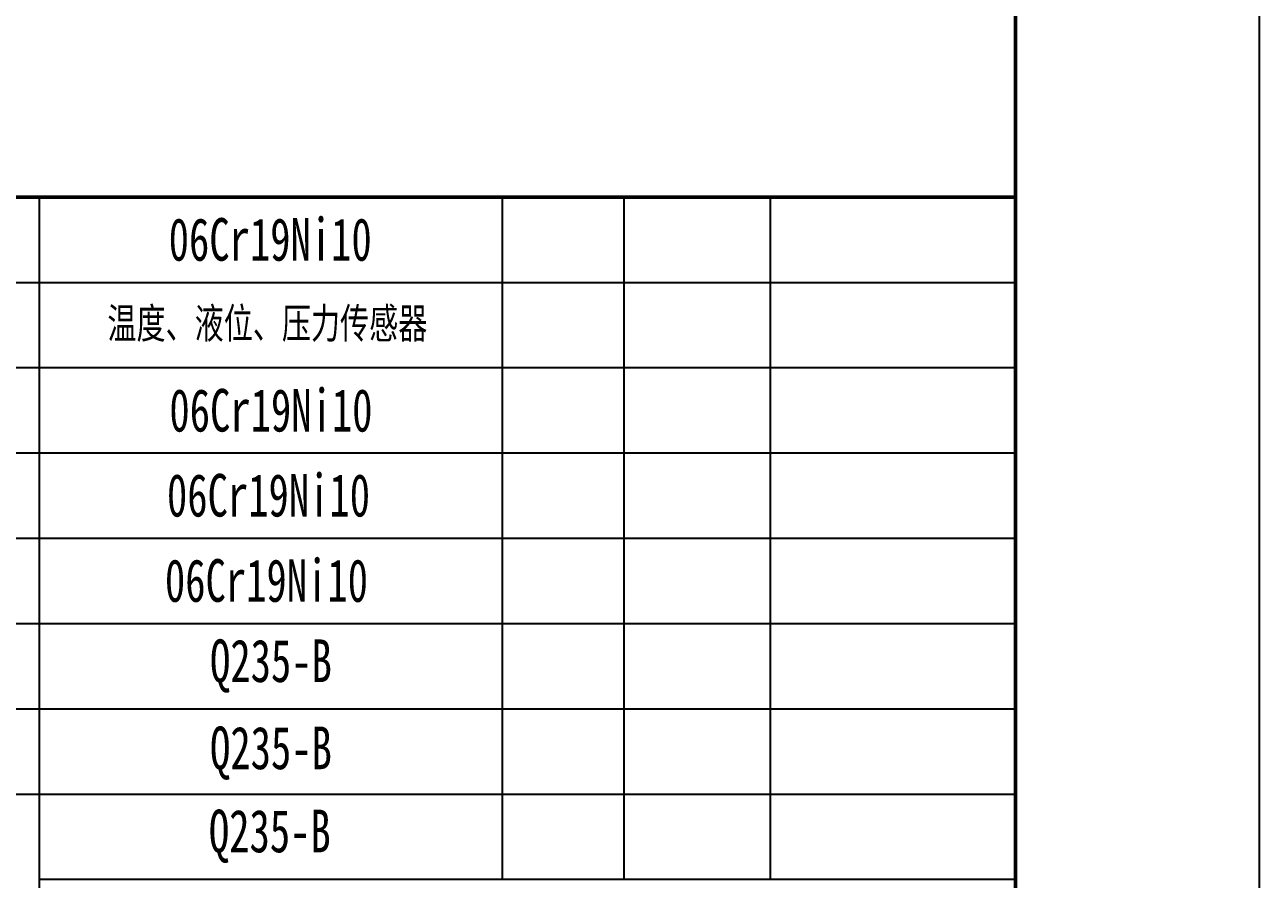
# Model space of a CAD drawing. Header units: millimetres. Extents: x 12088 to 13969, y -4291 to -3102.
# Drawn here: x 12827.4 to 12928.8, y -4151.9 to -4081.8 of the extents above; entities that cross this region are included whole.
import ezdxf

# ---------------------------------------------------------------- set-up
doc = ezdxf.new("R2010")
doc.units = ezdxf.units.MM
doc.layers.add('粗实线', color=7, linetype='Continuous', lineweight=50)
doc.layers.add('细实线', color=7, linetype='Continuous')
doc.styles.add('仿宋', font='simfang.ttf', dxfattribs={"width": 0.7, "height": 3.5})

msp = doc.modelspace()

# ---------------------------------------------------------------- linework, layer by layer
at = {"layer": '粗实线'}
for p, q in [((12908.758, -3122.369), (12908.758, -4271.369)), ((12728.758, -4095.911), (12908.642, -4095.911))]:
    msp.add_line(p, q, dxfattribs=at)
at = {"layer": '细实线'}
for p, q in [((12928.758, -3102.369), (12928.758, -4291.369)), ((12728.758, -4095.911), (12908.642, -4095.911)), ((12728.758, -4095.911), (12908.642, -4095.911)), ((12728.758, -4095.911), (12908.642, -4095.911)), ((12728.758, -4095.911), (12908.642, -4095.911)), ((12728.758, -4095.911), (12908.642, -4095.911)), ((12728.758, -4095.911), (12908.642, -4095.911)), ((12728.758, -4095.911), (12908.642, -4095.911)), ((12728.758, -4095.911), (12908.642, -4095.911)), ((12728.758, -4095.911), (12908.642, -4095.911)), ((12728.758, -4095.911), (12908.642, -4095.911)), ((12728.758, -4095.911), (12908.642, -4095.911)), ((12728.758, -4095.911), (12908.642, -4095.911)), ((12828.642, -4193.911), (12828.642, -4095.911)), ((12828.642, -4193.911), (12828.642, -4095.911)), ((12828.642, -4193.911), (12828.642, -4095.911)), ((12828.642, -4193.911), (12828.642, -4095.911)), ((12828.642, -4193.911), (12828.642, -4095.911)), ((12828.642, -4193.911), (12828.642, -4095.911)), ((12828.642, -4193.911), (12828.642, -4095.911)), ((12828.642, -4193.911), (12828.642, -4095.911)), ((12828.642, -4193.911), (12828.642, -4095.911)), ((12828.642, -4193.911), (12828.642, -4095.911)), ((12828.642, -4193.911), (12828.642, -4095.911)), ((12828.642, -4193.911), (12828.642, -4095.911)), ((12828.642, -4193.911), (12828.642, -4095.911)), ((12828.642, -4095.911), (12866.642, -4095.911)), ((12828.642, -4095.911), (12866.642, -4095.911)), ((12828.642, -4095.911), (12866.642, -4095.911)), ((12828.642, -4095.911), (12866.642, -4095.911)), ((12828.642, -4095.911), (12866.642, -4095.911)), ((12828.642, -4095.911), (12866.642, -4095.911)), ((12828.642, -4095.911), (12866.642, -4095.911)), ((12828.642, -4095.911), (12866.642, -4095.911)), ((12828.642, -4095.911), (12866.642, -4095.911)), ((12828.642, -4095.911), (12866.642, -4095.911)), ((12828.642, -4095.911), (12866.642, -4095.911)), ((12828.642, -4095.911), (12866.642, -4095.911)), ((12828.642, -4095.911), (12866.642, -4095.911)), ((12866.642, -4151.911), (12866.642, -4095.911)), ((12866.642, -4151.911), (12866.642, -4095.911)), ((12866.642, -4151.911), (12866.642, -4095.911)), ((12866.642, -4151.911), (12866.642, -4095.911)), ((12866.642, -4151.911), (12866.642, -4095.911)), ((12866.642, -4151.911), (12866.642, -4095.911)), ((12866.642, -4151.911), (12866.642, -4095.911)), ((12866.642, -4151.911), (12866.642, -4095.911)), ((12866.642, -4151.911), (12866.642, -4095.911)), ((12866.642, -4151.911), (12866.642, -4095.911)), ((12866.642, -4151.911), (12866.642, -4095.911)), ((12866.642, -4151.911), (12866.642, -4095.911)), ((12866.642, -4151.911), (12866.642, -4095.911)), ((12866.642, -4102.911), (12866.642, -4095.911)), ((12866.642, -4102.911), (12866.642, -4095.911)), ((12866.642, -4102.911), (12866.642, -4095.911)), ((12866.642, -4102.911), (12866.642, -4095.911)), ((12866.642, -4102.911), (12866.642, -4095.911)), ((12866.642, -4102.911), (12866.642, -4095.911)), ((12866.642, -4102.911), (12866.642, -4095.911)), ((12866.642, -4102.911), (12866.642, -4095.911)), ((12866.642, -4102.911), (12866.642, -4095.911)), ((12866.642, -4102.911), (12866.642, -4095.911)), ((12866.642, -4102.911), (12866.642, -4095.911)), ((12866.642, -4102.911), (12866.642, -4095.911)), ((12866.642, -4102.911), (12866.642, -4095.911)), ((12866.642, -4095.911), (12876.642, -4095.911)), ((12866.642, -4095.911), (12876.642, -4095.911)), ((12866.642, -4095.911), (12876.642, -4095.911)), ((12866.642, -4095.911), (12876.642, -4095.911)), ((12866.642, -4095.911), (12876.642, -4095.911)), ((12866.642, -4095.911), (12876.642, -4095.911)), ((12866.642, -4095.911), (12876.642, -4095.911)), ((12866.642, -4095.911), (12876.642, -4095.911)), ((12866.642, -4095.911), (12876.642, -4095.911)), ((12866.642, -4095.911), (12876.642, -4095.911)), ((12866.642, -4095.911), (12876.642, -4095.911)), ((12866.642, -4095.911), (12876.642, -4095.911)), ((12866.642, -4095.911), (12876.642, -4095.911)), ((12876.642, -4151.911), (12876.642, -4095.911)), ((12876.642, -4151.911), (12876.642, -4095.911)), ((12876.642, -4151.911), (12876.642, -4095.911)), ((12876.642, -4151.911), (12876.642, -4095.911)), ((12876.642, -4151.911), (12876.642, -4095.911)), ((12876.642, -4151.911), (12876.642, -4095.911)), ((12876.642, -4151.911), (12876.642, -4095.911)), ((12876.642, -4151.911), (12876.642, -4095.911)), ((12876.642, -4151.911), (12876.642, -4095.911)), ((12876.642, -4151.911), (12876.642, -4095.911)), ((12876.642, -4151.911), (12876.642, -4095.911)), ((12876.642, -4151.911), (12876.642, -4095.911)), ((12876.642, -4151.911), (12876.642, -4095.911)), ((12876.642, -4102.911), (12876.642, -4095.911)), ((12876.642, -4102.911), (12876.642, -4095.911)), ((12876.642, -4102.911), (12876.642, -4095.911)), ((12876.642, -4102.911), (12876.642, -4095.911)), ((12876.642, -4102.911), (12876.642, -4095.911)), ((12876.642, -4102.911), (12876.642, -4095.911)), ((12876.642, -4102.911), (12876.642, -4095.911)), ((12876.642, -4102.911), (12876.642, -4095.911)), ((12876.642, -4102.911), (12876.642, -4095.911)), ((12876.642, -4102.911), (12876.642, -4095.911)), ((12876.642, -4102.911), (12876.642, -4095.911)), ((12876.642, -4102.911), (12876.642, -4095.911)), ((12876.642, -4102.911), (12876.642, -4095.911)), ((12876.642, -4095.911), (12888.642, -4095.911)), ((12876.642, -4095.911), (12888.642, -4095.911)), ((12876.642, -4095.911), (12888.642, -4095.911)), ((12876.642, -4095.911), (12888.642, -4095.911)), ((12876.642, -4095.911), (12888.642, -4095.911)), ((12876.642, -4095.911), (12888.642, -4095.911)), ((12876.642, -4095.911), (12888.642, -4095.911)), ((12876.642, -4095.911), (12888.642, -4095.911)), ((12876.642, -4095.911), (12888.642, -4095.911)), ((12876.642, -4095.911), (12888.642, -4095.911)), ((12876.642, -4095.911), (12888.642, -4095.911)), ((12876.642, -4095.911), (12888.642, -4095.911)), ((12876.642, -4095.911), (12888.642, -4095.911)), ((12888.642, -4151.911), (12888.642, -4095.911)), ((12888.642, -4151.911), (12888.642, -4095.911)), ((12888.642, -4151.911), (12888.642, -4095.911)), ((12888.642, -4151.911), (12888.642, -4095.911)), ((12888.642, -4151.911), (12888.642, -4095.911)), ((12888.642, -4151.911), (12888.642, -4095.911)), ((12888.642, -4151.911), (12888.642, -4095.911)), ((12888.642, -4151.911), (12888.642, -4095.911)), ((12888.642, -4151.911), (12888.642, -4095.911)), ((12888.642, -4151.911), (12888.642, -4095.911)), ((12888.642, -4151.911), (12888.642, -4095.911)), ((12888.642, -4151.911), (12888.642, -4095.911)), ((12888.642, -4151.911), (12888.642, -4095.911)), ((12888.642, -4102.911), (12888.642, -4095.911)), ((12888.642, -4102.911), (12888.642, -4095.911)), ((12888.642, -4102.911), (12888.642, -4095.911)), ((12888.642, -4102.911), (12888.642, -4095.911)), ((12888.642, -4102.911), (12888.642, -4095.911)), ((12888.642, -4102.911), (12888.642, -4095.911)), ((12888.642, -4102.911), (12888.642, -4095.911)), ((12888.642, -4102.911), (12888.642, -4095.911)), ((12888.642, -4102.911), (12888.642, -4095.911)), ((12888.642, -4102.911), (12888.642, -4095.911)), ((12888.642, -4102.911), (12888.642, -4095.911)), ((12888.642, -4102.911), (12888.642, -4095.911)), ((12888.642, -4102.911), (12888.642, -4095.911)), ((12888.642, -4095.911), (12908.642, -4095.911)), ((12888.642, -4095.911), (12908.642, -4095.911)), ((12888.642, -4095.911), (12908.642, -4095.911)), ((12888.642, -4095.911), (12908.642, -4095.911)), ((12888.642, -4095.911), (12908.642, -4095.911)), ((12888.642, -4095.911), (12908.642, -4095.911)), ((12888.642, -4095.911), (12908.642, -4095.911)), ((12888.642, -4095.911), (12908.642, -4095.911)), ((12888.642, -4095.911), (12908.642, -4095.911)), ((12888.642, -4095.911), (12908.642, -4095.911)), ((12888.642, -4095.911), (12908.642, -4095.911)), ((12888.642, -4095.911), (12908.642, -4095.911)), ((12888.642, -4095.911), (12908.642, -4095.911)), ((12728.758, -4102.911), (12908.642, -4102.911)), ((12728.758, -4102.911), (12908.642, -4102.911)), ((12728.758, -4102.911), (12908.642, -4102.911)), ((12728.758, -4102.911), (12908.642, -4102.911)), ((12728.758, -4102.911), (12908.642, -4102.911)), ((12728.758, -4102.911), (12908.642, -4102.911)), ((12728.758, -4102.911), (12908.642, -4102.911)), ((12728.758, -4102.911), (12908.642, -4102.911)), ((12728.758, -4102.911), (12908.642, -4102.911)), ((12728.758, -4102.911), (12908.642, -4102.911)), ((12728.758, -4102.911), (12908.642, -4102.911)), ((12728.758, -4102.911), (12908.642, -4102.911)), ((12728.758, -4102.911), (12908.642, -4102.911)), ((12828.642, -4102.911), (12866.642, -4102.911)), ((12828.642, -4102.911), (12866.642, -4102.911)), ((12828.642, -4102.911), (12866.642, -4102.911)), ((12828.642, -4102.911), (12866.642, -4102.911)), ((12828.642, -4102.911), (12866.642, -4102.911)), ((12828.642, -4102.911), (12866.642, -4102.911)), ((12828.642, -4102.911), (12866.642, -4102.911)), ((12828.642, -4102.911), (12866.642, -4102.911)), ((12828.642, -4102.911), (12866.642, -4102.911)), ((12828.642, -4102.911), (12866.642, -4102.911)), ((12828.642, -4102.911), (12866.642, -4102.911)), ((12828.642, -4102.911), (12866.642, -4102.911)), ((12828.642, -4102.911), (12866.642, -4102.911)), ((12866.642, -4109.911), (12866.642, -4102.911)), ((12866.642, -4109.911), (12866.642, -4102.911)), ((12866.642, -4109.911), (12866.642, -4102.911)), ((12866.642, -4109.911), (12866.642, -4102.911)), ((12866.642, -4109.911), (12866.642, -4102.911)), ((12866.642, -4109.911), (12866.642, -4102.911)), ((12866.642, -4109.911), (12866.642, -4102.911)), ((12866.642, -4109.911), (12866.642, -4102.911)), ((12866.642, -4109.911), (12866.642, -4102.911)), ((12866.642, -4109.911), (12866.642, -4102.911)), ((12866.642, -4109.911), (12866.642, -4102.911)), ((12866.642, -4109.911), (12866.642, -4102.911)), ((12866.642, -4109.911), (12866.642, -4102.911)), ((12866.642, -4102.911), (12876.642, -4102.911)), ((12866.642, -4102.911), (12876.642, -4102.911)), ((12866.642, -4102.911), (12876.642, -4102.911)), ((12866.642, -4102.911), (12876.642, -4102.911)), ((12866.642, -4102.911), (12876.642, -4102.911)), ((12866.642, -4102.911), (12876.642, -4102.911)), ((12866.642, -4102.911), (12876.642, -4102.911)), ((12866.642, -4102.911), (12876.642, -4102.911)), ((12866.642, -4102.911), (12876.642, -4102.911)), ((12866.642, -4102.911), (12876.642, -4102.911)), ((12866.642, -4102.911), (12876.642, -4102.911)), ((12866.642, -4102.911), (12876.642, -4102.911)), ((12866.642, -4102.911), (12876.642, -4102.911)), ((12876.642, -4109.911), (12876.642, -4102.911)), ((12876.642, -4109.911), (12876.642, -4102.911)), ((12876.642, -4109.911), (12876.642, -4102.911)), ((12876.642, -4109.911), (12876.642, -4102.911)), ((12876.642, -4109.911), (12876.642, -4102.911)), ((12876.642, -4109.911), (12876.642, -4102.911)), ((12876.642, -4109.911), (12876.642, -4102.911)), ((12876.642, -4109.911), (12876.642, -4102.911)), ((12876.642, -4109.911), (12876.642, -4102.911)), ((12876.642, -4109.911), (12876.642, -4102.911)), ((12876.642, -4109.911), (12876.642, -4102.911)), ((12876.642, -4109.911), (12876.642, -4102.911)), ((12876.642, -4109.911), (12876.642, -4102.911)), ((12876.642, -4102.911), (12888.642, -4102.911)), ((12876.642, -4102.911), (12888.642, -4102.911)), ((12876.642, -4102.911), (12888.642, -4102.911)), ((12876.642, -4102.911), (12888.642, -4102.911)), ((12876.642, -4102.911), (12888.642, -4102.911)), ((12876.642, -4102.911), (12888.642, -4102.911)), ((12876.642, -4102.911), (12888.642, -4102.911)), ((12876.642, -4102.911), (12888.642, -4102.911)), ((12876.642, -4102.911), (12888.642, -4102.911)), ((12876.642, -4102.911), (12888.642, -4102.911)), ((12876.642, -4102.911), (12888.642, -4102.911)), ((12876.642, -4102.911), (12888.642, -4102.911)), ((12876.642, -4102.911), (12888.642, -4102.911)), ((12888.642, -4109.911), (12888.642, -4102.911)), ((12888.642, -4109.911), (12888.642, -4102.911)), ((12888.642, -4109.911), (12888.642, -4102.911)), ((12888.642, -4109.911), (12888.642, -4102.911)), ((12888.642, -4109.911), (12888.642, -4102.911)), ((12888.642, -4109.911), (12888.642, -4102.911)), ((12888.642, -4109.911), (12888.642, -4102.911)), ((12888.642, -4109.911), (12888.642, -4102.911)), ((12888.642, -4109.911), (12888.642, -4102.911)), ((12888.642, -4109.911), (12888.642, -4102.911)), ((12888.642, -4109.911), (12888.642, -4102.911)), ((12888.642, -4109.911), (12888.642, -4102.911)), ((12888.642, -4109.911), (12888.642, -4102.911)), ((12888.642, -4102.911), (12908.642, -4102.911)), ((12888.642, -4102.911), (12908.642, -4102.911)), ((12888.642, -4102.911), (12908.642, -4102.911)), ((12888.642, -4102.911), (12908.642, -4102.911)), ((12888.642, -4102.911), (12908.642, -4102.911)), ((12888.642, -4102.911), (12908.642, -4102.911)), ((12888.642, -4102.911), (12908.642, -4102.911)), ((12888.642, -4102.911), (12908.642, -4102.911)), ((12888.642, -4102.911), (12908.642, -4102.911)), ((12888.642, -4102.911), (12908.642, -4102.911)), ((12888.642, -4102.911), (12908.642, -4102.911)), ((12888.642, -4102.911), (12908.642, -4102.911)), ((12888.642, -4102.911), (12908.642, -4102.911)), ((12728.758, -4109.911), (12908.642, -4109.911)), ((12728.758, -4109.911), (12908.642, -4109.911)), ((12728.758, -4109.911), (12908.642, -4109.911)), ((12728.758, -4109.911), (12908.642, -4109.911)), ((12728.758, -4109.911), (12908.642, -4109.911)), ((12728.758, -4109.911), (12908.642, -4109.911)), ((12728.758, -4109.911), (12908.642, -4109.911)), ((12728.758, -4109.911), (12908.642, -4109.911)), ((12728.758, -4109.911), (12908.642, -4109.911)), ((12728.758, -4109.911), (12908.642, -4109.911)), ((12728.758, -4109.911), (12908.642, -4109.911)), ((12728.758, -4109.911), (12908.642, -4109.911)), ((12728.758, -4109.911), (12908.642, -4109.911)), ((12828.642, -4109.911), (12866.642, -4109.911)), ((12828.642, -4109.911), (12866.642, -4109.911)), ((12828.642, -4109.911), (12866.642, -4109.911)), ((12828.642, -4109.911), (12866.642, -4109.911)), ((12828.642, -4109.911), (12866.642, -4109.911)), ((12828.642, -4109.911), (12866.642, -4109.911)), ((12828.642, -4109.911), (12866.642, -4109.911)), ((12828.642, -4109.911), (12866.642, -4109.911)), ((12828.642, -4109.911), (12866.642, -4109.911)), ((12828.642, -4109.911), (12866.642, -4109.911)), ((12828.642, -4109.911), (12866.642, -4109.911)), ((12828.642, -4109.911), (12866.642, -4109.911)), ((12828.642, -4109.911), (12866.642, -4109.911)), ((12866.642, -4116.911), (12866.642, -4109.911)), ((12866.642, -4116.911), (12866.642, -4109.911)), ((12866.642, -4116.911), (12866.642, -4109.911)), ((12866.642, -4116.911), (12866.642, -4109.911)), ((12866.642, -4116.911), (12866.642, -4109.911)), ((12866.642, -4116.911), (12866.642, -4109.911)), ((12866.642, -4116.911), (12866.642, -4109.911)), ((12866.642, -4116.911), (12866.642, -4109.911)), ((12866.642, -4116.911), (12866.642, -4109.911)), ((12866.642, -4116.911), (12866.642, -4109.911)), ((12866.642, -4116.911), (12866.642, -4109.911)), ((12866.642, -4116.911), (12866.642, -4109.911)), ((12866.642, -4116.911), (12866.642, -4109.911)), ((12866.642, -4109.911), (12876.642, -4109.911)), ((12866.642, -4109.911), (12876.642, -4109.911)), ((12866.642, -4109.911), (12876.642, -4109.911)), ((12866.642, -4109.911), (12876.642, -4109.911)), ((12866.642, -4109.911), (12876.642, -4109.911)), ((12866.642, -4109.911), (12876.642, -4109.911)), ((12866.642, -4109.911), (12876.642, -4109.911)), ((12866.642, -4109.911), (12876.642, -4109.911)), ((12866.642, -4109.911), (12876.642, -4109.911)), ((12866.642, -4109.911), (12876.642, -4109.911)), ((12866.642, -4109.911), (12876.642, -4109.911)), ((12866.642, -4109.911), (12876.642, -4109.911)), ((12866.642, -4109.911), (12876.642, -4109.911)), ((12876.642, -4116.911), (12876.642, -4109.911)), ((12876.642, -4116.911), (12876.642, -4109.911)), ((12876.642, -4116.911), (12876.642, -4109.911)), ((12876.642, -4116.911), (12876.642, -4109.911)), ((12876.642, -4116.911), (12876.642, -4109.911)), ((12876.642, -4116.911), (12876.642, -4109.911)), ((12876.642, -4116.911), (12876.642, -4109.911)), ((12876.642, -4116.911), (12876.642, -4109.911)), ((12876.642, -4116.911), (12876.642, -4109.911)), ((12876.642, -4116.911), (12876.642, -4109.911)), ((12876.642, -4116.911), (12876.642, -4109.911)), ((12876.642, -4116.911), (12876.642, -4109.911)), ((12876.642, -4116.911), (12876.642, -4109.911)), ((12876.642, -4109.911), (12888.642, -4109.911)), ((12876.642, -4109.911), (12888.642, -4109.911)), ((12876.642, -4109.911), (12888.642, -4109.911)), ((12876.642, -4109.911), (12888.642, -4109.911)), ((12876.642, -4109.911), (12888.642, -4109.911)), ((12876.642, -4109.911), (12888.642, -4109.911)), ((12876.642, -4109.911), (12888.642, -4109.911)), ((12876.642, -4109.911), (12888.642, -4109.911)), ((12876.642, -4109.911), (12888.642, -4109.911)), ((12876.642, -4109.911), (12888.642, -4109.911)), ((12876.642, -4109.911), (12888.642, -4109.911)), ((12876.642, -4109.911), (12888.642, -4109.911)), ((12876.642, -4109.911), (12888.642, -4109.911)), ((12888.642, -4116.911), (12888.642, -4109.911)), ((12888.642, -4116.911), (12888.642, -4109.911)), ((12888.642, -4116.911), (12888.642, -4109.911)), ((12888.642, -4116.911), (12888.642, -4109.911)), ((12888.642, -4116.911), (12888.642, -4109.911)), ((12888.642, -4116.911), (12888.642, -4109.911)), ((12888.642, -4116.911), (12888.642, -4109.911)), ((12888.642, -4116.911), (12888.642, -4109.911)), ((12888.642, -4116.911), (12888.642, -4109.911)), ((12888.642, -4116.911), (12888.642, -4109.911)), ((12888.642, -4116.911), (12888.642, -4109.911)), ((12888.642, -4116.911), (12888.642, -4109.911)), ((12888.642, -4116.911), (12888.642, -4109.911)), ((12888.642, -4109.911), (12908.642, -4109.911)), ((12888.642, -4109.911), (12908.642, -4109.911)), ((12888.642, -4109.911), (12908.642, -4109.911)), ((12888.642, -4109.911), (12908.642, -4109.911)), ((12888.642, -4109.911), (12908.642, -4109.911)), ((12888.642, -4109.911), (12908.642, -4109.911)), ((12888.642, -4109.911), (12908.642, -4109.911)), ((12888.642, -4109.911), (12908.642, -4109.911)), ((12888.642, -4109.911), (12908.642, -4109.911)), ((12888.642, -4109.911), (12908.642, -4109.911)), ((12888.642, -4109.911), (12908.642, -4109.911)), ((12888.642, -4109.911), (12908.642, -4109.911)), ((12888.642, -4109.911), (12908.642, -4109.911)), ((12728.758, -4116.911), (12908.642, -4116.911)), ((12728.758, -4116.911), (12908.642, -4116.911)), ((12728.758, -4116.911), (12908.642, -4116.911)), ((12728.758, -4116.911), (12908.642, -4116.911)), ((12728.758, -4116.911), (12908.642, -4116.911)), ((12728.758, -4116.911), (12908.642, -4116.911)), ((12728.758, -4116.911), (12908.642, -4116.911)), ((12728.758, -4116.911), (12908.642, -4116.911)), ((12728.758, -4116.911), (12908.642, -4116.911)), ((12728.758, -4116.911), (12908.642, -4116.911)), ((12728.758, -4116.911), (12908.642, -4116.911)), ((12728.758, -4116.911), (12908.642, -4116.911)), ((12728.758, -4116.911), (12908.642, -4116.911)), ((12828.642, -4116.911), (12866.642, -4116.911)), ((12828.642, -4116.911), (12866.642, -4116.911)), ((12828.642, -4116.911), (12866.642, -4116.911)), ((12828.642, -4116.911), (12866.642, -4116.911)), ((12828.642, -4116.911), (12866.642, -4116.911)), ((12828.642, -4116.911), (12866.642, -4116.911)), ((12828.642, -4116.911), (12866.642, -4116.911)), ((12828.642, -4116.911), (12866.642, -4116.911)), ((12828.642, -4116.911), (12866.642, -4116.911)), ((12828.642, -4116.911), (12866.642, -4116.911)), ((12828.642, -4116.911), (12866.642, -4116.911)), ((12828.642, -4116.911), (12866.642, -4116.911)), ((12828.642, -4116.911), (12866.642, -4116.911)), ((12866.642, -4123.911), (12866.642, -4116.911)), ((12866.642, -4123.911), (12866.642, -4116.911)), ((12866.642, -4123.911), (12866.642, -4116.911)), ((12866.642, -4123.911), (12866.642, -4116.911)), ((12866.642, -4123.911), (12866.642, -4116.911)), ((12866.642, -4123.911), (12866.642, -4116.911)), ((12866.642, -4123.911), (12866.642, -4116.911)), ((12866.642, -4123.911), (12866.642, -4116.911)), ((12866.642, -4123.911), (12866.642, -4116.911)), ((12866.642, -4123.911), (12866.642, -4116.911)), ((12866.642, -4123.911), (12866.642, -4116.911)), ((12866.642, -4123.911), (12866.642, -4116.911)), ((12866.642, -4123.911), (12866.642, -4116.911)), ((12866.642, -4116.911), (12876.642, -4116.911)), ((12866.642, -4116.911), (12876.642, -4116.911)), ((12866.642, -4116.911), (12876.642, -4116.911)), ((12866.642, -4116.911), (12876.642, -4116.911)), ((12866.642, -4116.911), (12876.642, -4116.911)), ((12866.642, -4116.911), (12876.642, -4116.911)), ((12866.642, -4116.911), (12876.642, -4116.911)), ((12866.642, -4116.911), (12876.642, -4116.911)), ((12866.642, -4116.911), (12876.642, -4116.911)), ((12866.642, -4116.911), (12876.642, -4116.911)), ((12866.642, -4116.911), (12876.642, -4116.911)), ((12866.642, -4116.911), (12876.642, -4116.911)), ((12866.642, -4116.911), (12876.642, -4116.911)), ((12876.642, -4123.911), (12876.642, -4116.911)), ((12876.642, -4123.911), (12876.642, -4116.911)), ((12876.642, -4123.911), (12876.642, -4116.911)), ((12876.642, -4123.911), (12876.642, -4116.911)), ((12876.642, -4123.911), (12876.642, -4116.911)), ((12876.642, -4123.911), (12876.642, -4116.911)), ((12876.642, -4123.911), (12876.642, -4116.911)), ((12876.642, -4123.911), (12876.642, -4116.911)), ((12876.642, -4123.911), (12876.642, -4116.911)), ((12876.642, -4123.911), (12876.642, -4116.911)), ((12876.642, -4123.911), (12876.642, -4116.911)), ((12876.642, -4123.911), (12876.642, -4116.911)), ((12876.642, -4123.911), (12876.642, -4116.911)), ((12876.642, -4116.911), (12888.642, -4116.911)), ((12876.642, -4116.911), (12888.642, -4116.911)), ((12876.642, -4116.911), (12888.642, -4116.911)), ((12876.642, -4116.911), (12888.642, -4116.911)), ((12876.642, -4116.911), (12888.642, -4116.911)), ((12876.642, -4116.911), (12888.642, -4116.911)), ((12876.642, -4116.911), (12888.642, -4116.911)), ((12876.642, -4116.911), (12888.642, -4116.911)), ((12876.642, -4116.911), (12888.642, -4116.911)), ((12876.642, -4116.911), (12888.642, -4116.911)), ((12876.642, -4116.911), (12888.642, -4116.911)), ((12876.642, -4116.911), (12888.642, -4116.911)), ((12876.642, -4116.911), (12888.642, -4116.911)), ((12888.642, -4123.911), (12888.642, -4116.911)), ((12888.642, -4123.911), (12888.642, -4116.911)), ((12888.642, -4123.911), (12888.642, -4116.911)), ((12888.642, -4123.911), (12888.642, -4116.911)), ((12888.642, -4123.911), (12888.642, -4116.911)), ((12888.642, -4123.911), (12888.642, -4116.911)), ((12888.642, -4123.911), (12888.642, -4116.911)), ((12888.642, -4123.911), (12888.642, -4116.911)), ((12888.642, -4123.911), (12888.642, -4116.911)), ((12888.642, -4123.911), (12888.642, -4116.911)), ((12888.642, -4123.911), (12888.642, -4116.911)), ((12888.642, -4123.911), (12888.642, -4116.911)), ((12888.642, -4123.911), (12888.642, -4116.911)), ((12888.642, -4116.911), (12908.642, -4116.911)), ((12888.642, -4116.911), (12908.642, -4116.911)), ((12888.642, -4116.911), (12908.642, -4116.911)), ((12888.642, -4116.911), (12908.642, -4116.911)), ((12888.642, -4116.911), (12908.642, -4116.911)), ((12888.642, -4116.911), (12908.642, -4116.911)), ((12888.642, -4116.911), (12908.642, -4116.911)), ((12888.642, -4116.911), (12908.642, -4116.911)), ((12888.642, -4116.911), (12908.642, -4116.911)), ((12888.642, -4116.911), (12908.642, -4116.911)), ((12888.642, -4116.911), (12908.642, -4116.911)), ((12888.642, -4116.911), (12908.642, -4116.911)), ((12888.642, -4116.911), (12908.642, -4116.911)), ((12728.758, -4123.911), (12908.642, -4123.911)), ((12728.758, -4123.911), (12908.642, -4123.911)), ((12728.758, -4123.911), (12908.642, -4123.911)), ((12728.758, -4123.911), (12908.642, -4123.911)), ((12728.758, -4123.911), (12908.642, -4123.911)), ((12728.758, -4123.911), (12908.642, -4123.911)), ((12728.758, -4123.911), (12908.642, -4123.911)), ((12728.758, -4123.911), (12908.642, -4123.911)), ((12728.758, -4123.911), (12908.642, -4123.911)), ((12728.758, -4123.911), (12908.642, -4123.911)), ((12728.758, -4123.911), (12908.642, -4123.911)), ((12728.758, -4123.911), (12908.642, -4123.911)), ((12728.758, -4123.911), (12908.642, -4123.911)), ((12828.642, -4123.911), (12866.642, -4123.911)), ((12828.642, -4123.911), (12866.642, -4123.911)), ((12828.642, -4123.911), (12866.642, -4123.911)), ((12828.642, -4123.911), (12866.642, -4123.911)), ((12828.642, -4123.911), (12866.642, -4123.911)), ((12828.642, -4123.911), (12866.642, -4123.911)), ((12828.642, -4123.911), (12866.642, -4123.911)), ((12828.642, -4123.911), (12866.642, -4123.911)), ((12828.642, -4123.911), (12866.642, -4123.911)), ((12828.642, -4123.911), (12866.642, -4123.911)), ((12828.642, -4123.911), (12866.642, -4123.911)), ((12828.642, -4123.911), (12866.642, -4123.911)), ((12828.642, -4123.911), (12866.642, -4123.911)), ((12866.642, -4130.911), (12866.642, -4123.911)), ((12866.642, -4130.911), (12866.642, -4123.911)), ((12866.642, -4130.911), (12866.642, -4123.911)), ((12866.642, -4130.911), (12866.642, -4123.911)), ((12866.642, -4130.911), (12866.642, -4123.911)), ((12866.642, -4130.911), (12866.642, -4123.911)), ((12866.642, -4130.911), (12866.642, -4123.911)), ((12866.642, -4130.911), (12866.642, -4123.911)), ((12866.642, -4130.911), (12866.642, -4123.911)), ((12866.642, -4130.911), (12866.642, -4123.911)), ((12866.642, -4130.911), (12866.642, -4123.911)), ((12866.642, -4130.911), (12866.642, -4123.911)), ((12866.642, -4130.911), (12866.642, -4123.911)), ((12866.642, -4123.911), (12876.642, -4123.911)), ((12866.642, -4123.911), (12876.642, -4123.911)), ((12866.642, -4123.911), (12876.642, -4123.911)), ((12866.642, -4123.911), (12876.642, -4123.911)), ((12866.642, -4123.911), (12876.642, -4123.911)), ((12866.642, -4123.911), (12876.642, -4123.911)), ((12866.642, -4123.911), (12876.642, -4123.911)), ((12866.642, -4123.911), (12876.642, -4123.911)), ((12866.642, -4123.911), (12876.642, -4123.911)), ((12866.642, -4123.911), (12876.642, -4123.911)), ((12866.642, -4123.911), (12876.642, -4123.911)), ((12866.642, -4123.911), (12876.642, -4123.911)), ((12866.642, -4123.911), (12876.642, -4123.911)), ((12876.642, -4130.911), (12876.642, -4123.911)), ((12876.642, -4130.911), (12876.642, -4123.911)), ((12876.642, -4130.911), (12876.642, -4123.911)), ((12876.642, -4130.911), (12876.642, -4123.911)), ((12876.642, -4130.911), (12876.642, -4123.911)), ((12876.642, -4130.911), (12876.642, -4123.911)), ((12876.642, -4130.911), (12876.642, -4123.911)), ((12876.642, -4130.911), (12876.642, -4123.911)), ((12876.642, -4130.911), (12876.642, -4123.911)), ((12876.642, -4130.911), (12876.642, -4123.911)), ((12876.642, -4130.911), (12876.642, -4123.911)), ((12876.642, -4130.911), (12876.642, -4123.911)), ((12876.642, -4130.911), (12876.642, -4123.911)), ((12876.642, -4123.911), (12888.642, -4123.911)), ((12876.642, -4123.911), (12888.642, -4123.911)), ((12876.642, -4123.911), (12888.642, -4123.911)), ((12876.642, -4123.911), (12888.642, -4123.911)), ((12876.642, -4123.911), (12888.642, -4123.911)), ((12876.642, -4123.911), (12888.642, -4123.911)), ((12876.642, -4123.911), (12888.642, -4123.911)), ((12876.642, -4123.911), (12888.642, -4123.911)), ((12876.642, -4123.911), (12888.642, -4123.911)), ((12876.642, -4123.911), (12888.642, -4123.911)), ((12876.642, -4123.911), (12888.642, -4123.911)), ((12876.642, -4123.911), (12888.642, -4123.911)), ((12876.642, -4123.911), (12888.642, -4123.911)), ((12888.642, -4130.911), (12888.642, -4123.911)), ((12888.642, -4130.911), (12888.642, -4123.911)), ((12888.642, -4130.911), (12888.642, -4123.911)), ((12888.642, -4130.911), (12888.642, -4123.911)), ((12888.642, -4130.911), (12888.642, -4123.911)), ((12888.642, -4130.911), (12888.642, -4123.911)), ((12888.642, -4130.911), (12888.642, -4123.911)), ((12888.642, -4130.911), (12888.642, -4123.911)), ((12888.642, -4130.911), (12888.642, -4123.911)), ((12888.642, -4130.911), (12888.642, -4123.911)), ((12888.642, -4130.911), (12888.642, -4123.911)), ((12888.642, -4130.911), (12888.642, -4123.911)), ((12888.642, -4130.911), (12888.642, -4123.911)), ((12888.642, -4123.911), (12908.642, -4123.911)), ((12888.642, -4123.911), (12908.642, -4123.911)), ((12888.642, -4123.911), (12908.642, -4123.911)), ((12888.642, -4123.911), (12908.642, -4123.911)), ((12888.642, -4123.911), (12908.642, -4123.911)), ((12888.642, -4123.911), (12908.642, -4123.911)), ((12888.642, -4123.911), (12908.642, -4123.911)), ((12888.642, -4123.911), (12908.642, -4123.911)), ((12888.642, -4123.911), (12908.642, -4123.911)), ((12888.642, -4123.911), (12908.642, -4123.911)), ((12888.642, -4123.911), (12908.642, -4123.911)), ((12888.642, -4123.911), (12908.642, -4123.911)), ((12888.642, -4123.911), (12908.642, -4123.911)), ((12728.758, -4130.911), (12908.642, -4130.911)), ((12728.758, -4130.911), (12908.642, -4130.911)), ((12728.758, -4130.911), (12908.642, -4130.911)), ((12728.758, -4130.911), (12908.642, -4130.911)), ((12728.758, -4130.911), (12908.642, -4130.911)), ((12728.758, -4130.911), (12908.642, -4130.911)), ((12728.758, -4130.911), (12908.642, -4130.911)), ((12728.758, -4130.911), (12908.642, -4130.911)), ((12728.758, -4130.911), (12908.642, -4130.911)), ((12728.758, -4130.911), (12908.642, -4130.911)), ((12728.758, -4130.911), (12908.642, -4130.911)), ((12728.758, -4130.911), (12908.642, -4130.911)), ((12728.758, -4130.911), (12908.642, -4130.911)), ((12828.642, -4130.911), (12866.642, -4130.911)), ((12828.642, -4130.911), (12866.642, -4130.911)), ((12828.642, -4130.911), (12866.642, -4130.911)), ((12828.642, -4130.911), (12866.642, -4130.911)), ((12828.642, -4130.911), (12866.642, -4130.911)), ((12828.642, -4130.911), (12866.642, -4130.911)), ((12828.642, -4130.911), (12866.642, -4130.911)), ((12828.642, -4130.911), (12866.642, -4130.911)), ((12828.642, -4130.911), (12866.642, -4130.911)), ((12828.642, -4130.911), (12866.642, -4130.911)), ((12828.642, -4130.911), (12866.642, -4130.911)), ((12828.642, -4130.911), (12866.642, -4130.911)), ((12828.642, -4130.911), (12866.642, -4130.911)), ((12866.642, -4137.911), (12866.642, -4130.911)), ((12866.642, -4137.911), (12866.642, -4130.911)), ((12866.642, -4137.911), (12866.642, -4130.911)), ((12866.642, -4137.911), (12866.642, -4130.911)), ((12866.642, -4137.911), (12866.642, -4130.911)), ((12866.642, -4137.911), (12866.642, -4130.911)), ((12866.642, -4137.911), (12866.642, -4130.911)), ((12866.642, -4137.911), (12866.642, -4130.911)), ((12866.642, -4137.911), (12866.642, -4130.911)), ((12866.642, -4137.911), (12866.642, -4130.911)), ((12866.642, -4137.911), (12866.642, -4130.911)), ((12866.642, -4137.911), (12866.642, -4130.911)), ((12866.642, -4137.911), (12866.642, -4130.911)), ((12866.642, -4130.911), (12876.642, -4130.911)), ((12866.642, -4130.911), (12876.642, -4130.911)), ((12866.642, -4130.911), (12876.642, -4130.911)), ((12866.642, -4130.911), (12876.642, -4130.911)), ((12866.642, -4130.911), (12876.642, -4130.911)), ((12866.642, -4130.911), (12876.642, -4130.911)), ((12866.642, -4130.911), (12876.642, -4130.911)), ((12866.642, -4130.911), (12876.642, -4130.911)), ((12866.642, -4130.911), (12876.642, -4130.911)), ((12866.642, -4130.911), (12876.642, -4130.911)), ((12866.642, -4130.911), (12876.642, -4130.911)), ((12866.642, -4130.911), (12876.642, -4130.911)), ((12866.642, -4130.911), (12876.642, -4130.911)), ((12876.642, -4137.911), (12876.642, -4130.911)), ((12876.642, -4137.911), (12876.642, -4130.911)), ((12876.642, -4137.911), (12876.642, -4130.911)), ((12876.642, -4137.911), (12876.642, -4130.911)), ((12876.642, -4137.911), (12876.642, -4130.911)), ((12876.642, -4137.911), (12876.642, -4130.911)), ((12876.642, -4137.911), (12876.642, -4130.911)), ((12876.642, -4137.911), (12876.642, -4130.911)), ((12876.642, -4137.911), (12876.642, -4130.911)), ((12876.642, -4137.911), (12876.642, -4130.911)), ((12876.642, -4137.911), (12876.642, -4130.911)), ((12876.642, -4137.911), (12876.642, -4130.911)), ((12876.642, -4137.911), (12876.642, -4130.911)), ((12876.642, -4130.911), (12888.642, -4130.911)), ((12876.642, -4130.911), (12888.642, -4130.911)), ((12876.642, -4130.911), (12888.642, -4130.911)), ((12876.642, -4130.911), (12888.642, -4130.911)), ((12876.642, -4130.911), (12888.642, -4130.911)), ((12876.642, -4130.911), (12888.642, -4130.911)), ((12876.642, -4130.911), (12888.642, -4130.911)), ((12876.642, -4130.911), (12888.642, -4130.911)), ((12876.642, -4130.911), (12888.642, -4130.911)), ((12876.642, -4130.911), (12888.642, -4130.911)), ((12876.642, -4130.911), (12888.642, -4130.911)), ((12876.642, -4130.911), (12888.642, -4130.911)), ((12876.642, -4130.911), (12888.642, -4130.911)), ((12888.642, -4137.911), (12888.642, -4130.911)), ((12888.642, -4137.911), (12888.642, -4130.911)), ((12888.642, -4137.911), (12888.642, -4130.911)), ((12888.642, -4137.911), (12888.642, -4130.911)), ((12888.642, -4137.911), (12888.642, -4130.911)), ((12888.642, -4137.911), (12888.642, -4130.911)), ((12888.642, -4137.911), (12888.642, -4130.911)), ((12888.642, -4137.911), (12888.642, -4130.911)), ((12888.642, -4137.911), (12888.642, -4130.911)), ((12888.642, -4137.911), (12888.642, -4130.911)), ((12888.642, -4137.911), (12888.642, -4130.911)), ((12888.642, -4137.911), (12888.642, -4130.911)), ((12888.642, -4137.911), (12888.642, -4130.911)), ((12888.642, -4130.911), (12908.642, -4130.911)), ((12888.642, -4130.911), (12908.642, -4130.911)), ((12888.642, -4130.911), (12908.642, -4130.911)), ((12888.642, -4130.911), (12908.642, -4130.911)), ((12888.642, -4130.911), (12908.642, -4130.911)), ((12888.642, -4130.911), (12908.642, -4130.911)), ((12888.642, -4130.911), (12908.642, -4130.911)), ((12888.642, -4130.911), (12908.642, -4130.911)), ((12888.642, -4130.911), (12908.642, -4130.911)), ((12888.642, -4130.911), (12908.642, -4130.911)), ((12888.642, -4130.911), (12908.642, -4130.911)), ((12888.642, -4130.911), (12908.642, -4130.911)), ((12888.642, -4130.911), (12908.642, -4130.911)), ((12728.758, -4137.911), (12908.642, -4137.911)), ((12728.758, -4137.911), (12908.642, -4137.911)), ((12728.758, -4137.911), (12908.642, -4137.911)), ((12728.758, -4137.911), (12908.642, -4137.911)), ((12728.758, -4137.911), (12908.642, -4137.911)), ((12728.758, -4137.911), (12908.642, -4137.911)), ((12728.758, -4137.911), (12908.642, -4137.911)), ((12728.758, -4137.911), (12908.642, -4137.911)), ((12728.758, -4137.911), (12908.642, -4137.911)), ((12728.758, -4137.911), (12908.642, -4137.911)), ((12728.758, -4137.911), (12908.642, -4137.911)), ((12728.758, -4137.911), (12908.642, -4137.911)), ((12728.758, -4137.911), (12908.642, -4137.911)), ((12828.642, -4137.911), (12866.642, -4137.911)), ((12828.642, -4137.911), (12866.642, -4137.911)), ((12828.642, -4137.911), (12866.642, -4137.911)), ((12828.642, -4137.911), (12866.642, -4137.911)), ((12828.642, -4137.911), (12866.642, -4137.911)), ((12828.642, -4137.911), (12866.642, -4137.911)), ((12828.642, -4137.911), (12866.642, -4137.911)), ((12828.642, -4137.911), (12866.642, -4137.911)), ((12828.642, -4137.911), (12866.642, -4137.911)), ((12828.642, -4137.911), (12866.642, -4137.911)), ((12828.642, -4137.911), (12866.642, -4137.911)), ((12828.642, -4137.911), (12866.642, -4137.911)), ((12828.642, -4137.911), (12866.642, -4137.911)), ((12866.642, -4144.911), (12866.642, -4137.911)), ((12866.642, -4144.911), (12866.642, -4137.911)), ((12866.642, -4144.911), (12866.642, -4137.911)), ((12866.642, -4144.911), (12866.642, -4137.911)), ((12866.642, -4144.911), (12866.642, -4137.911)), ((12866.642, -4144.911), (12866.642, -4137.911)), ((12866.642, -4144.911), (12866.642, -4137.911)), ((12866.642, -4144.911), (12866.642, -4137.911)), ((12866.642, -4144.911), (12866.642, -4137.911)), ((12866.642, -4144.911), (12866.642, -4137.911)), ((12866.642, -4144.911), (12866.642, -4137.911)), ((12866.642, -4144.911), (12866.642, -4137.911)), ((12866.642, -4144.911), (12866.642, -4137.911)), ((12866.642, -4137.911), (12876.642, -4137.911)), ((12866.642, -4137.911), (12876.642, -4137.911)), ((12866.642, -4137.911), (12876.642, -4137.911)), ((12866.642, -4137.911), (12876.642, -4137.911)), ((12866.642, -4137.911), (12876.642, -4137.911)), ((12866.642, -4137.911), (12876.642, -4137.911)), ((12866.642, -4137.911), (12876.642, -4137.911)), ((12866.642, -4137.911), (12876.642, -4137.911)), ((12866.642, -4137.911), (12876.642, -4137.911)), ((12866.642, -4137.911), (12876.642, -4137.911)), ((12866.642, -4137.911), (12876.642, -4137.911)), ((12866.642, -4137.911), (12876.642, -4137.911)), ((12866.642, -4137.911), (12876.642, -4137.911)), ((12876.642, -4144.911), (12876.642, -4137.911)), ((12876.642, -4144.911), (12876.642, -4137.911)), ((12876.642, -4144.911), (12876.642, -4137.911)), ((12876.642, -4144.911), (12876.642, -4137.911)), ((12876.642, -4144.911), (12876.642, -4137.911)), ((12876.642, -4144.911), (12876.642, -4137.911)), ((12876.642, -4144.911), (12876.642, -4137.911)), ((12876.642, -4144.911), (12876.642, -4137.911)), ((12876.642, -4144.911), (12876.642, -4137.911)), ((12876.642, -4144.911), (12876.642, -4137.911)), ((12876.642, -4144.911), (12876.642, -4137.911)), ((12876.642, -4144.911), (12876.642, -4137.911)), ((12876.642, -4144.911), (12876.642, -4137.911)), ((12876.642, -4137.911), (12888.642, -4137.911)), ((12876.642, -4137.911), (12888.642, -4137.911)), ((12876.642, -4137.911), (12888.642, -4137.911)), ((12876.642, -4137.911), (12888.642, -4137.911)), ((12876.642, -4137.911), (12888.642, -4137.911)), ((12876.642, -4137.911), (12888.642, -4137.911)), ((12876.642, -4137.911), (12888.642, -4137.911)), ((12876.642, -4137.911), (12888.642, -4137.911)), ((12876.642, -4137.911), (12888.642, -4137.911)), ((12876.642, -4137.911), (12888.642, -4137.911)), ((12876.642, -4137.911), (12888.642, -4137.911)), ((12876.642, -4137.911), (12888.642, -4137.911)), ((12876.642, -4137.911), (12888.642, -4137.911)), ((12888.642, -4144.911), (12888.642, -4137.911)), ((12888.642, -4144.911), (12888.642, -4137.911)), ((12888.642, -4144.911), (12888.642, -4137.911)), ((12888.642, -4144.911), (12888.642, -4137.911)), ((12888.642, -4144.911), (12888.642, -4137.911)), ((12888.642, -4144.911), (12888.642, -4137.911)), ((12888.642, -4144.911), (12888.642, -4137.911)), ((12888.642, -4144.911), (12888.642, -4137.911)), ((12888.642, -4144.911), (12888.642, -4137.911)), ((12888.642, -4144.911), (12888.642, -4137.911)), ((12888.642, -4144.911), (12888.642, -4137.911)), ((12888.642, -4144.911), (12888.642, -4137.911)), ((12888.642, -4144.911), (12888.642, -4137.911)), ((12888.642, -4137.911), (12908.642, -4137.911)), ((12888.642, -4137.911), (12908.642, -4137.911)), ((12888.642, -4137.911), (12908.642, -4137.911)), ((12888.642, -4137.911), (12908.642, -4137.911)), ((12888.642, -4137.911), (12908.642, -4137.911)), ((12888.642, -4137.911), (12908.642, -4137.911)), ((12888.642, -4137.911), (12908.642, -4137.911)), ((12888.642, -4137.911), (12908.642, -4137.911)), ((12888.642, -4137.911), (12908.642, -4137.911)), ((12888.642, -4137.911), (12908.642, -4137.911)), ((12888.642, -4137.911), (12908.642, -4137.911)), ((12888.642, -4137.911), (12908.642, -4137.911)), ((12888.642, -4137.911), (12908.642, -4137.911)), ((12728.758, -4144.911), (12908.642, -4144.911)), ((12728.758, -4144.911), (12908.642, -4144.911)), ((12728.758, -4144.911), (12908.642, -4144.911)), ((12728.758, -4144.911), (12908.642, -4144.911)), ((12728.758, -4144.911), (12908.642, -4144.911)), ((12728.758, -4144.911), (12908.642, -4144.911)), ((12728.758, -4144.911), (12908.642, -4144.911)), ((12728.758, -4144.911), (12908.642, -4144.911)), ((12728.758, -4144.911), (12908.642, -4144.911)), ((12728.758, -4144.911), (12908.642, -4144.911)), ((12728.758, -4144.911), (12908.642, -4144.911)), ((12728.758, -4144.911), (12908.642, -4144.911)), ((12728.758, -4144.911), (12908.642, -4144.911)), ((12828.642, -4144.911), (12866.642, -4144.911)), ((12828.642, -4144.911), (12866.642, -4144.911)), ((12828.642, -4144.911), (12866.642, -4144.911)), ((12828.642, -4144.911), (12866.642, -4144.911)), ((12828.642, -4144.911), (12866.642, -4144.911)), ((12828.642, -4144.911), (12866.642, -4144.911)), ((12828.642, -4144.911), (12866.642, -4144.911)), ((12828.642, -4144.911), (12866.642, -4144.911)), ((12828.642, -4144.911), (12866.642, -4144.911)), ((12828.642, -4144.911), (12866.642, -4144.911)), ((12828.642, -4144.911), (12866.642, -4144.911)), ((12828.642, -4144.911), (12866.642, -4144.911)), ((12828.642, -4144.911), (12866.642, -4144.911)), ((12866.642, -4144.911), (12876.642, -4144.911)), ((12866.642, -4144.911), (12876.642, -4144.911)), ((12866.642, -4144.911), (12876.642, -4144.911)), ((12866.642, -4144.911), (12876.642, -4144.911)), ((12866.642, -4144.911), (12876.642, -4144.911)), ((12866.642, -4144.911), (12876.642, -4144.911)), ((12866.642, -4144.911), (12876.642, -4144.911)), ((12866.642, -4144.911), (12876.642, -4144.911)), ((12866.642, -4144.911), (12876.642, -4144.911)), ((12866.642, -4144.911), (12876.642, -4144.911)), ((12866.642, -4144.911), (12876.642, -4144.911)), ((12866.642, -4144.911), (12876.642, -4144.911)), ((12866.642, -4144.911), (12876.642, -4144.911)), ((12876.642, -4144.911), (12888.642, -4144.911)), ((12876.642, -4144.911), (12888.642, -4144.911)), ((12876.642, -4144.911), (12888.642, -4144.911)), ((12876.642, -4144.911), (12888.642, -4144.911)), ((12876.642, -4144.911), (12888.642, -4144.911)), ((12876.642, -4144.911), (12888.642, -4144.911)), ((12876.642, -4144.911), (12888.642, -4144.911)), ((12876.642, -4144.911), (12888.642, -4144.911)), ((12876.642, -4144.911), (12888.642, -4144.911)), ((12876.642, -4144.911), (12888.642, -4144.911)), ((12876.642, -4144.911), (12888.642, -4144.911)), ((12876.642, -4144.911), (12888.642, -4144.911)), ((12876.642, -4144.911), (12888.642, -4144.911)), ((12888.642, -4144.911), (12908.642, -4144.911)), ((12888.642, -4144.911), (12908.642, -4144.911)), ((12888.642, -4144.911), (12908.642, -4144.911)), ((12888.642, -4144.911), (12908.642, -4144.911)), ((12888.642, -4144.911), (12908.642, -4144.911)), ((12888.642, -4144.911), (12908.642, -4144.911)), ((12888.642, -4144.911), (12908.642, -4144.911)), ((12888.642, -4144.911), (12908.642, -4144.911)), ((12888.642, -4144.911), (12908.642, -4144.911)), ((12888.642, -4144.911), (12908.642, -4144.911)), ((12888.642, -4144.911), (12908.642, -4144.911)), ((12888.642, -4144.911), (12908.642, -4144.911)), ((12888.642, -4144.911), (12908.642, -4144.911)), ((12828.642, -4151.911), (12866.642, -4151.911)), ((12828.642, -4151.911), (12866.642, -4151.911)), ((12828.642, -4151.911), (12866.642, -4151.911)), ((12828.642, -4151.911), (12866.642, -4151.911)), ((12828.642, -4151.911), (12866.642, -4151.911)), ((12828.642, -4151.911), (12866.642, -4151.911)), ((12828.642, -4151.911), (12866.642, -4151.911)), ((12828.642, -4151.911), (12866.642, -4151.911)), ((12828.642, -4151.911), (12866.642, -4151.911)), ((12828.642, -4151.911), (12866.642, -4151.911)), ((12828.642, -4151.911), (12866.642, -4151.911)), ((12828.642, -4151.911), (12866.642, -4151.911)), ((12828.642, -4151.911), (12866.642, -4151.911)), ((12866.642, -4151.911), (12876.642, -4151.911)), ((12866.642, -4151.911), (12876.642, -4151.911)), ((12866.642, -4151.911), (12876.642, -4151.911)), ((12866.642, -4151.911), (12876.642, -4151.911)), ((12866.642, -4151.911), (12876.642, -4151.911)), ((12866.642, -4151.911), (12876.642, -4151.911)), ((12866.642, -4151.911), (12876.642, -4151.911)), ((12866.642, -4151.911), (12876.642, -4151.911)), ((12866.642, -4151.911), (12876.642, -4151.911)), ((12866.642, -4151.911), (12876.642, -4151.911)), ((12866.642, -4151.911), (12876.642, -4151.911)), ((12866.642, -4151.911), (12876.642, -4151.911)), ((12866.642, -4151.911), (12876.642, -4151.911)), ((12876.642, -4151.911), (12888.642, -4151.911)), ((12876.642, -4151.911), (12888.642, -4151.911)), ((12876.642, -4151.911), (12888.642, -4151.911)), ((12876.642, -4151.911), (12888.642, -4151.911)), ((12876.642, -4151.911), (12888.642, -4151.911)), ((12876.642, -4151.911), (12888.642, -4151.911)), ((12876.642, -4151.911), (12888.642, -4151.911)), ((12876.642, -4151.911), (12888.642, -4151.911)), ((12876.642, -4151.911), (12888.642, -4151.911)), ((12876.642, -4151.911), (12888.642, -4151.911)), ((12876.642, -4151.911), (12888.642, -4151.911)), ((12876.642, -4151.911), (12888.642, -4151.911)), ((12876.642, -4151.911), (12888.642, -4151.911)), ((12888.642, -4151.911), (12908.642, -4151.911)), ((12888.642, -4151.911), (12908.642, -4151.911)), ((12888.642, -4151.911), (12908.642, -4151.911)), ((12888.642, -4151.911), (12908.642, -4151.911)), ((12888.642, -4151.911), (12908.642, -4151.911)), ((12888.642, -4151.911), (12908.642, -4151.911)), ((12888.642, -4151.911), (12908.642, -4151.911)), ((12888.642, -4151.911), (12908.642, -4151.911)), ((12888.642, -4151.911), (12908.642, -4151.911)), ((12888.642, -4151.911), (12908.642, -4151.911)), ((12888.642, -4151.911), (12908.642, -4151.911)), ((12888.642, -4151.911), (12908.642, -4151.911)), ((12888.642, -4151.911), (12908.642, -4151.911))]:
    msp.add_line(p, q, dxfattribs=at)

# ---------------------------------------------------------------- texts
at = {"layer": '细实线', "attachment_point": 5, "style": '仿宋'}
for s, insert, char_height, width in [('06Cr19Ni10', (12847.581, -4099.411), 3.5, 37.87804), ('温度、液位、压力传感器', (12847.347, -4106.411), 2.5, 37.4106), ('06Cr19Ni10', (12847.641, -4113.436), 3.5, 37.9985), ('06Cr19Ni10', (12847.441, -4120.411), 3.5, 37.59848), ('06Cr19Ni10', (12847.272, -4127.411), 3.5, 37.26062), ('Q235-B', (12847.642, -4134.411), 3.5, 37.99998), ('Q235-B', (12847.642, -4141.563), 3.5, 38.00001), ('Q235-B', (12847.548, -4148.386), 3.5, 37.81204)]:
    msp.add_mtext(s, dxfattribs=dict(at, insert=insert, char_height=char_height, width=width))

doc.saveas('drawing.dxf')
